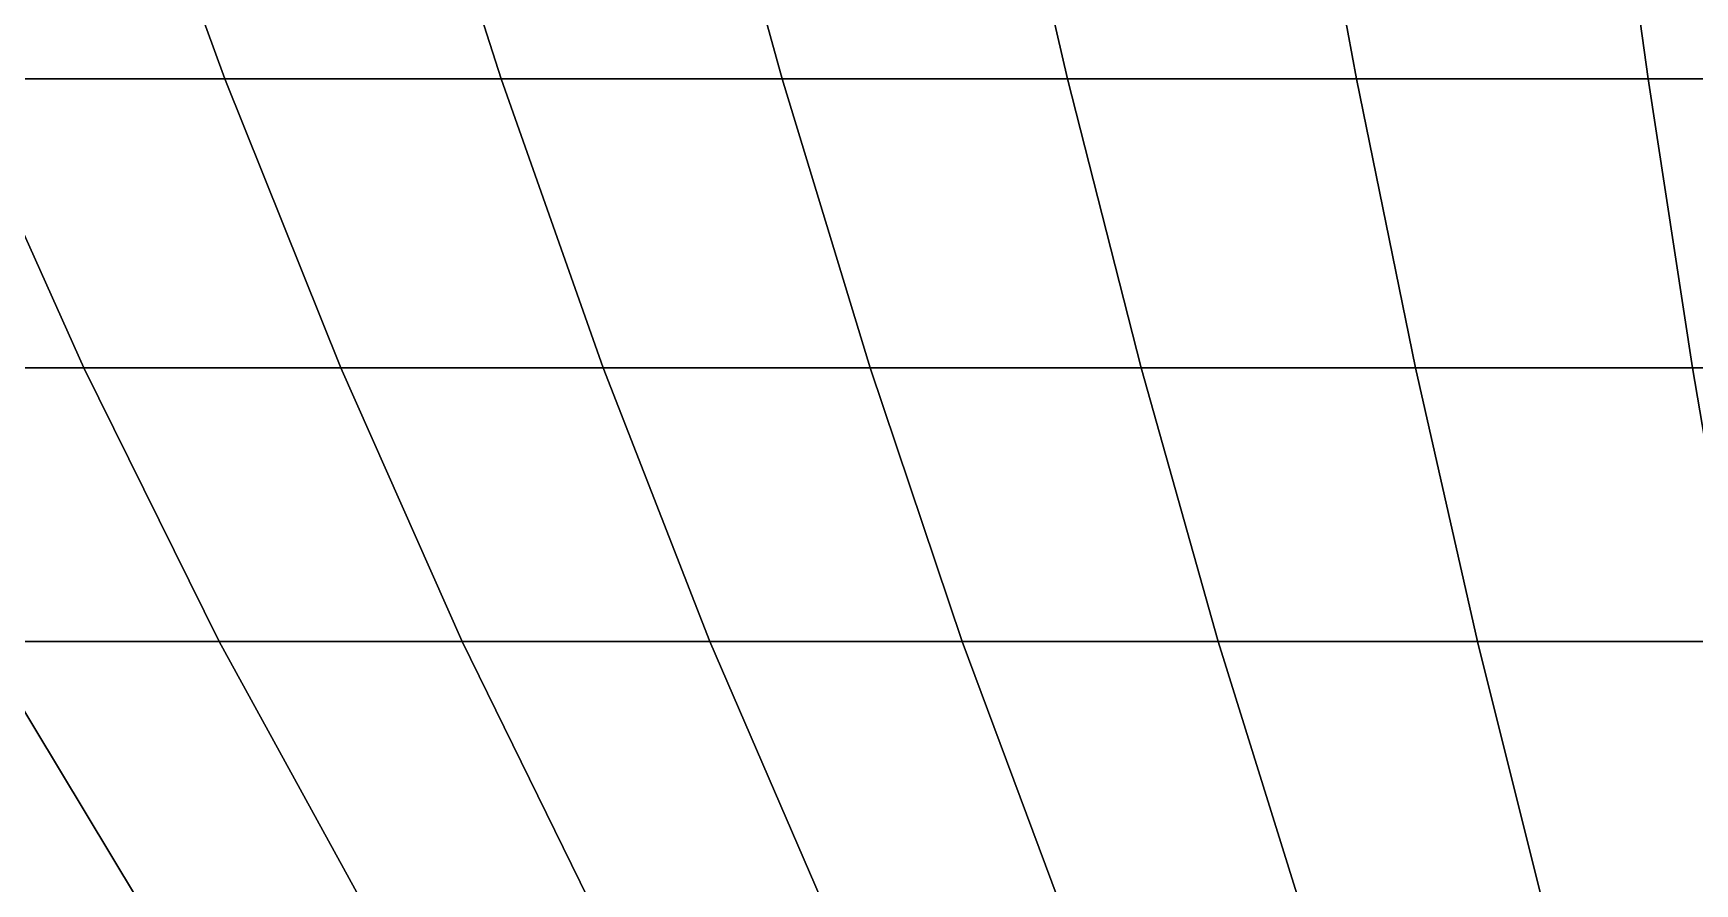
# Model space of a CAD drawing. Extents: x -610 to 610, y -610 to 610.
# Drawn here: x -178.6 to -59.9, y -488.5 to -427.8 of the extents above; entities that cross this region are included whole.
import ezdxf

# ---------------------------------------------------------------- set-up
doc = ezdxf.new("R2010")
doc.units = 0

msp = doc.modelspace()

# ---------------------------------------------------------------- linework, layer by layer
for points in [[(-184.298599, -431.052277, -389.666656), (-193.11972, -409.382355, -408.317322), (-172.851913, -409.382355, -417.301422), (-164.956573, -431.052277, -398.240417)], [(-164.956573, -431.052277, 398.240417), (-172.851913, -409.382355, 417.301422), (-193.11972, -409.382355, 408.317322), (-184.298599, -431.052277, 389.666656)], [(-164.956573, -431.052277, -398.240417), (-172.851913, -409.382355, -417.301422), (-152.167694, -409.382355, -425.280212), (-145.217148, -431.052277, -405.854736)], [(-145.217148, -431.052277, 405.854736), (-152.167694, -409.382355, 425.280212), (-172.851913, -409.382355, 417.301422), (-164.956573, -431.052277, 398.240417)], [(-145.217148, -431.052277, -405.854736), (-152.167694, -409.382355, -425.280212), (-131.116882, -409.382355, -432.234436), (-125.127876, -431.052277, -412.491333)], [(-125.127876, -431.052277, 412.491333), (-131.116882, -409.382355, 432.234436), (-152.167694, -409.382355, 425.280212), (-145.217148, -431.052277, 405.854736)], [(-125.127876, -431.052277, -412.491333), (-131.116882, -409.382355, -432.234436), (-109.750214, -409.382355, -438.14743), (-104.737167, -431.052277, -418.134186)], [(-104.737167, -431.052277, 418.134186), (-109.750214, -409.382355, 438.14743), (-131.116882, -409.382355, 432.234436), (-125.127876, -431.052277, 412.491333)], [(-104.737167, -431.052277, -418.134186), (-109.750214, -409.382355, -438.14743), (-88.119141, -409.382355, -443.004822), (-84.094131, -431.052277, -422.769775)], [(-84.094131, -431.052277, 422.769775), (-88.119141, -409.382355, 443.004822), (-109.750214, -409.382355, 438.14743), (-104.737167, -431.052277, 418.134186)], [(-84.094131, -431.052277, -422.769775), (-88.119141, -409.382355, -443.004822), (-66.27578, -409.382355, -446.795013), (-63.248505, -431.052277, -426.38681)], [(-63.248505, -431.052277, 426.38681), (-66.27578, -409.382355, 446.795013), (-88.119141, -409.382355, 443.004822), (-84.094131, -431.052277, 422.769775)], [(-63.248505, -431.052277, -426.38681), (-66.27578, -409.382355, -446.795013), (-44.272755, -409.382355, -449.50882), (-42.250515, -431.052277, -428.976654)], [(-42.250515, -431.052277, 428.976654), (-44.272755, -409.382355, 449.50882), (-66.27578, -409.382355, 446.795013), (-63.248505, -431.052277, 426.38681)], [(-192.981491, -451.683807, -361.042999), (-203.19664, -431.052277, -380.154205), (-184.298599, -431.052277, -389.666656), (-175.033508, -451.683807, -370.077271)], [(-175.033508, -451.683807, 370.077271), (-184.298599, -431.052277, 389.666656), (-203.19664, -431.052277, 380.154205), (-192.981491, -451.683807, 361.042999)], [(-175.033508, -451.683807, -370.077271), (-184.298599, -431.052277, -389.666656), (-164.956573, -431.052277, -398.240417), (-156.663834, -451.683807, -378.219971)], [(-156.663834, -451.683807, 378.219971), (-164.956573, -431.052277, 398.240417), (-184.298599, -431.052277, 389.666656), (-175.033508, -451.683807, 370.077271)], [(-156.663834, -451.683807, -378.219971), (-164.956573, -431.052277, -398.240417), (-145.217148, -431.052277, -405.854736), (-137.916748, -451.683807, -385.451508)], [(-137.916748, -451.683807, 385.451508), (-145.217148, -431.052277, 405.854736), (-164.956573, -431.052277, 398.240417), (-156.663834, -451.683807, 378.219971)], [(-137.916748, -451.683807, -385.451508), (-145.217148, -431.052277, -405.854736), (-125.127876, -431.052277, -412.491333), (-118.837425, -451.683807, -391.754456)], [(-118.837425, -451.683807, 391.754456), (-125.127876, -431.052277, 412.491333), (-145.217148, -431.052277, 405.854736), (-137.916748, -451.683807, 385.451508)], [(-118.837425, -451.683807, -391.754456), (-125.127876, -431.052277, -412.491333), (-104.737167, -431.052277, -418.134186), (-99.471786, -451.683807, -397.113647)], [(-99.471786, -451.683807, 397.113647), (-104.737167, -431.052277, 418.134186), (-125.127876, -431.052277, 412.491333), (-118.837425, -451.683807, 391.754456)], [(-99.471786, -451.683807, -397.113647), (-104.737167, -431.052277, -418.134186), (-84.094131, -431.052277, -422.769775), (-79.866539, -451.683807, -401.516174)], [(-79.866539, -451.683807, 401.516174), (-84.094131, -431.052277, 422.769775), (-104.737167, -431.052277, 418.134186), (-99.471786, -451.683807, 397.113647)], [(-79.866539, -451.683807, -401.516174), (-84.094131, -431.052277, -422.769775), (-63.248505, -431.052277, -426.38681), (-60.068863, -451.683807, -404.951416)], [(-60.068863, -451.683807, 404.951416), (-63.248505, -431.052277, 426.38681), (-84.094131, -431.052277, 422.769775), (-79.866539, -451.683807, 401.516174)], [(-60.068863, -451.683807, -404.951416), (-63.248505, -431.052277, -426.38681), (-42.250515, -431.052277, -428.976654), (-40.126484, -451.683807, -407.411041)], [(-40.126484, -451.683807, 407.411041), (-42.250515, -431.052277, 428.976654), (-63.248505, -431.052277, 426.38681), (-60.068863, -451.683807, 404.951416)], [(-182.301453, -471.227173, -341.061981), (-192.981491, -451.683807, -361.042999), (-175.033508, -451.683807, -370.077271), (-165.346741, -471.227173, -349.596283)], [(-165.346741, -471.227173, 349.596283), (-175.033508, -451.683807, 370.077271), (-192.981491, -451.683807, 361.042999), (-182.301453, -471.227173, 341.061981)], [(-165.346741, -471.227173, -349.596283), (-175.033508, -451.683807, -370.077271), (-156.663834, -451.683807, -378.219971), (-147.993698, -471.227173, -357.288361)], [(-147.993698, -471.227173, 357.288361), (-156.663834, -451.683807, 378.219971), (-175.033508, -451.683807, 370.077271), (-165.346741, -471.227173, 349.596283)], [(-147.993698, -471.227173, -357.288361), (-156.663834, -451.683807, -378.219971), (-137.916748, -451.683807, -385.451508), (-130.284119, -471.227173, -364.11972)], [(-130.284119, -471.227173, 364.11972), (-137.916748, -451.683807, 385.451508), (-156.663834, -451.683807, 378.219971), (-147.993698, -471.227173, 357.288361)], [(-130.284119, -471.227173, -364.11972), (-137.916748, -451.683807, -385.451508), (-118.837425, -451.683807, -391.754456), (-112.260674, -471.227173, -370.073853)], [(-112.260674, -471.227173, 370.073853), (-118.837425, -451.683807, 391.754456), (-137.916748, -451.683807, 385.451508), (-130.284119, -471.227173, 364.11972)], [(-112.260674, -471.227173, -370.073853), (-118.837425, -451.683807, -391.754456), (-99.471786, -451.683807, -397.113647), (-93.966782, -471.227173, -375.136444)], [(-93.966782, -471.227173, 375.136444), (-99.471786, -451.683807, 397.113647), (-118.837425, -451.683807, 391.754456), (-112.260674, -471.227173, 370.073853)], [(-93.966782, -471.227173, -375.136444), (-99.471786, -451.683807, -397.113647), (-79.866539, -451.683807, -401.516174), (-75.446533, -471.227173, -379.295319)], [(-75.446533, -471.227173, 379.295319), (-79.866539, -451.683807, 401.516174), (-99.471786, -451.683807, 397.113647), (-93.966782, -471.227173, 375.136444)], [(-75.446533, -471.227173, -379.295319), (-79.866539, -451.683807, -401.516174), (-60.068863, -451.683807, -404.951416), (-56.744511, -471.227173, -382.540436)], [(-56.744511, -471.227173, 382.540436), (-60.068863, -451.683807, 404.951416), (-79.866539, -451.683807, 401.516174), (-75.446533, -471.227173, 379.295319)], [(-56.744511, -471.227173, -382.540436), (-60.068863, -451.683807, -404.951416), (-40.126484, -451.683807, -407.411041), (-37.905792, -471.227173, -384.863922)], [(-37.905792, -471.227173, 384.863922), (-40.126484, -451.683807, 407.411041), (-60.068863, -451.683807, 404.951416), (-56.744511, -471.227173, 382.540436)], [(-186.690399, -489.635315, -311.474121), (-198.816971, -471.227173, -331.706055), (-182.301453, -471.227173, -341.061981), (-171.182205, -489.635315, -320.259369)], [(-171.182205, -489.635315, 320.259369), (-182.301453, -471.227173, 341.061981), (-198.816971, -471.227173, 331.706085), (-186.690399, -489.635315, 311.474121)], [(-171.182205, -489.635315, -320.259369), (-182.301453, -471.227173, -341.061981), (-165.346741, -471.227173, -349.596283), (-155.261642, -489.635315, -328.273132)], [(-155.261642, -489.635315, 328.273132), (-165.346741, -471.227173, 349.596283), (-182.301453, -471.227173, 341.061981), (-171.182205, -489.635315, 320.259369)], [(-155.261642, -489.635315, -328.273132), (-165.346741, -471.227173, -349.596283), (-147.993698, -471.227173, -357.288361), (-138.96701, -489.635315, -335.496063)], [(-138.96701, -489.635315, 335.496063), (-147.993698, -471.227173, 357.288361), (-165.346741, -471.227173, 349.596283), (-155.261642, -489.635315, 328.273132)], [(-138.96701, -489.635315, -335.496063), (-147.993698, -471.227173, -357.288361), (-130.284119, -471.227173, -364.11972), (-122.337608, -489.635315, -341.910706)], [(-122.337608, -489.635315, 341.910706), (-130.284119, -471.227173, 364.11972), (-147.993698, -471.227173, 357.288361), (-138.96701, -489.635315, 335.496063)], [(-122.337608, -489.635315, -341.910706), (-130.284119, -471.227173, -364.11972), (-112.260674, -471.227173, -370.073853), (-105.413475, -489.635315, -347.501678)], [(-105.413475, -489.635315, 347.501678), (-112.260674, -471.227173, 370.073853), (-130.284119, -471.227173, 364.11972), (-122.337608, -489.635315, 341.910706)], [(-105.413475, -489.635315, -347.501678), (-112.260674, -471.227173, -370.073853), (-93.966782, -471.227173, -375.136444), (-88.235413, -489.635315, -352.255493)], [(-88.235413, -489.635315, 352.255493), (-93.966782, -471.227173, 375.136444), (-112.260674, -471.227173, 370.073853), (-105.413475, -489.635315, 347.501678)], [(-88.235413, -489.635315, -352.255493), (-93.966782, -471.227173, -375.136444), (-75.446533, -471.227173, -379.295319), (-70.844765, -489.635315, -356.160706)], [(-70.844765, -489.635315, 356.160706), (-75.446533, -471.227173, 379.295319), (-93.966782, -471.227173, 375.136444), (-88.235413, -489.635315, 352.255493)], [(-70.844765, -489.635315, -356.160706), (-75.446533, -471.227173, -379.295319), (-56.744511, -471.227173, -382.540436), (-53.283451, -489.635315, -359.207886)], [(-53.283451, -489.635315, 359.207886), (-56.744511, -471.227173, 382.540436), (-75.446533, -471.227173, 379.295319), (-70.844765, -489.635315, 356.160706)]]:
    msp.add_3dface(points)

doc.saveas('drawing.dxf')
